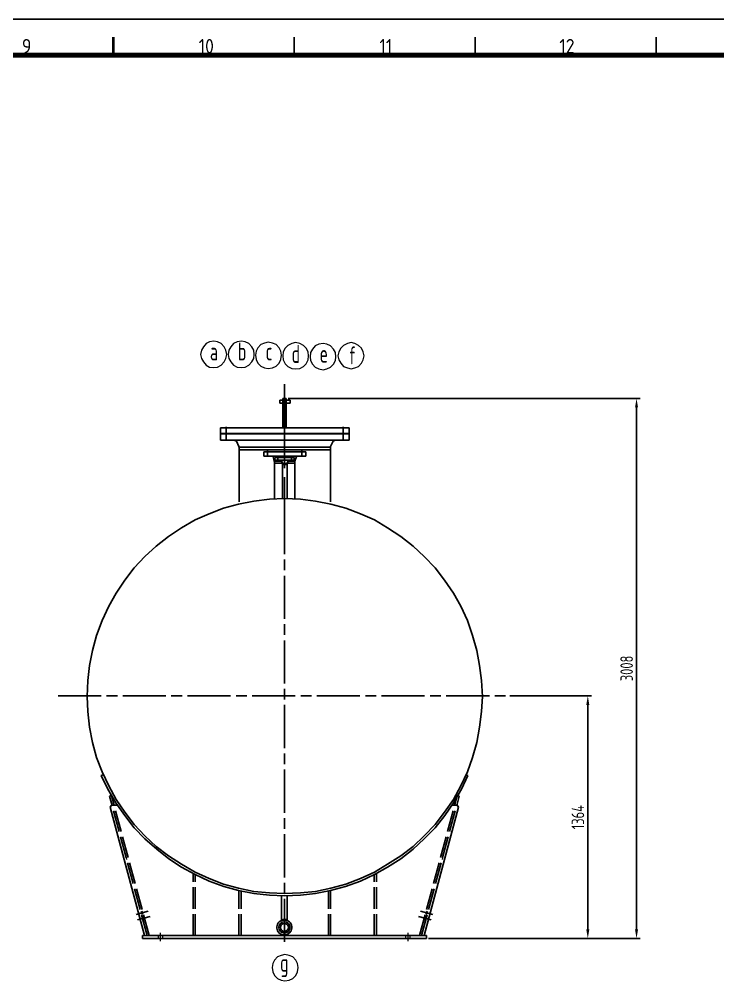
# Model space of a CAD drawing. Header units: millimetres. Extents: x 43627 to 71421, y -4964 to 6916.
# Drawn here: x 63645 to 67533, y 1561 to 6916 of the extents above; entities that cross this region are included whole.
import ezdxf
from ezdxf.enums import TextEntityAlignment as Align

# ---------------------------------------------------------------- set-up
doc = ezdxf.new("R2010")
doc.units = ezdxf.units.MM
doc.header["$LTSCALE"] = 20
doc.linetypes.add('AM_ISO02W050', pattern=[7.5, 6, -1.5])
doc.linetypes.add('AM_ISO08W050', pattern=[18, 12, -1.5, 3, -1.5])
doc.layers.add('AM_6', color=2, linetype='Continuous', lineweight=35)
doc.layers.add('AM_BOR', color=7, linetype='Continuous', lineweight=50)
for name, color, linetype in [('中心线', 1, 'AM_ISO08W050'), ('虚线', 2, 'AM_ISO02W050'), ('轮廓实线', 4, 'Continuous')]:
    doc.layers.add(name, color=color, linetype=linetype)
doc.styles.add('ACISOTS', font='ISOCP.SHX')
doc.styles.add('HZCF', font='isocp.shx', dxfattribs={"width": 0.8, "bigfont": 'sanctum.shx'})
doc.styles.get("Standard").update_dxf_attribs({"font": 'isocp.shx', "width": 0.707, "bigfont": 'hztxt.shx'})
doc.dimstyles.new('AM_GB_17$0', dxfattribs={"dimscale": 20, "dimtxt": 3.5, "dimasz": 2.5, "dimexe": 1, "dimexo": 0.5, "dimgap": 1, "dimtad": 1, "dimdsep": 46, "dimtxsty": 'HZCF', "dimcen": 0, "dimclrd": 7, "dimclre": 7, "dimclrt": 2, "dimadec": 0, "dimazin": 2, "dimtp": 0.1, "dimtm": 0.1, "dimtfac": 0.71, "dimtmove": 0, "dimatfit": 3, "dimfxl": 0, "dimlwd": -1, "dimlwe": -1, "dimarcsym": 0})

# ---------------------------------------------------------------- blocks, each defined once
blk = doc.blocks.new('SANCTUM_A1_H')
at = {"layer": 'AM_BOR', "color": 1, "lineweight": 25}
for p, q in [((0, 594), (841, 594)), ((528.75, 589), (528.75, 584)), ((579.12, 589), (579.12, 584)), ((629.5, 589), (629.5, 584))]:
    blk.add_line(p, q, dxfattribs=at)
at = {"layer": 'AM_BOR', "color": 2, "lineweight": 35}
blk.add_line((478.37, 589), (478.37, 584), dxfattribs=at)
at = {"layer": 'AM_BOR', "color": 130, "lineweight": 80}
blk.add_line((831, 584), (25, 584), dxfattribs=at)
at = {"layer": 'AM_BOR', "color": 1, "lineweight": 25, "style": 'ACISOTS'}
for s, p in [('9', (454.28, 586.5)), ('10', (504.27, 586.5)), ('11', (554.25, 586.5)), ('12', (604.64, 586.5))]:
    blk.add_text(s, height=4, dxfattribs=at).set_placement(p, align=Align.MIDDLE)
at = {"layer": 'AM_BOR', "color": 2, "style": 'HZCF', "width": 0.75}
blk.add_attdef('DWG-NO.{10}', text='', height=5, rotation=180, dxfattribs=at).set_placement((50, 580.5), align=Align.MIDDLE_CENTER)
blk = doc.blocks.new('*D46')
at = {"color": 7}
for p, q in [((66375.4, 3147.7), (66829.9, 3147.7)), ((66809.9, 1846.9), (66809.9, 3097.7)), ((65922.8, 1796.9), (66829.9, 1796.9))]:
    blk.add_line(p, q, dxfattribs=at)
for points in [[(66801.6, 3097.7), (66818.2, 3097.7), (66809.9, 3147.7)], [(66801.6, 1846.9), (66818.2, 1846.9), (66809.9, 1796.9)]]:
    blk.add_solid(points, dxfattribs=at)
at = {"layer": 'Defpoints', "color": 0}
for p in [(66365.4, 3147.7), (66809.9, 3147.7), (65912.8, 1796.9)]:
    blk.add_point(p, dxfattribs=at)
at = {"color": 2, "insert": (66754.9, 2472.3), "char_height": 70, "attachment_point": 5, "rotation": 90, "style": 'HZCF'}
blk.add_mtext('1364', dxfattribs=at)
blk = doc.blocks.new('*D68')
at = {"color": 7}
for p, q in [((65141.6, 4804.6), (67101.1, 4804.6)), ((67081.1, 4754.6), (67081.1, 1846.9)), ((65922.8, 1796.9), (67101.1, 1796.9))]:
    blk.add_line(p, q, dxfattribs=at)
for points in [[(67072.8, 4754.6), (67089.5, 4754.6), (67081.1, 4804.6)], [(67072.8, 1846.9), (67089.5, 1846.9), (67081.1, 1796.9)]]:
    blk.add_solid(points, dxfattribs=at)
at = {"layer": 'Defpoints', "color": 0}
for p in [(65131.6, 4804.6), (65912.8, 1796.9), (67081.1, 1796.9)]:
    blk.add_point(p, dxfattribs=at)
at = {"color": 2, "insert": (67026.1, 3300.7), "char_height": 70, "attachment_point": 5, "rotation": 90, "style": 'HZCF'}
blk.add_mtext('3008', dxfattribs=at)

msp = doc.modelspace()

# ---------------------------------------------------------------- linework, layer by layer
msp.add_line((65912.836, 1796.856), (65912.836, 1812.533))
at = {"color": 0, "lineweight": 5}
for points in [[(64801.348, 5049.988), (64796.122, 5073.503), (64785.671, 5091.793), (64769.994, 5110.083), (64749.091, 5120.534), (64728.189, 5123.147), (64704.673, 5120.534), (64686.384, 5110.083), (64670.707, 5091.793), (64660.255, 5073.503), (64655.03, 5049.988), (64660.255, 5026.472), (64670.707, 5008.182), (64686.384, 4989.893), (64704.673, 4979.441), (64728.189, 4976.828), (64749.091, 4979.441), (64769.994, 4989.893), (64785.671, 5008.182), (64796.122, 5026.472), (64801.348, 5049.988), (64801.348, 5049.988)], [(64952.892, 5049.988), (64950.279, 5073.503), (64939.828, 5091.793), (64924.151, 5110.083), (64903.248, 5120.534), (64882.346, 5123.147), (64858.83, 5120.534), (64837.927, 5110.083), (64822.25, 5091.793), (64811.799, 5073.503), (64809.186, 5049.988), (64811.799, 5026.472), (64822.25, 5008.182), (64837.927, 4989.893), (64858.83, 4979.441), (64882.346, 4976.828), (64903.248, 4979.441), (64924.151, 4989.893), (64939.828, 5008.182), (64950.279, 5026.472), (64952.892, 5049.988), (64952.892, 5049.988)], [(65104.436, 5044.762), (65101.823, 5068.277), (65091.372, 5086.567), (65075.695, 5104.857), (65054.792, 5112.695), (65031.277, 5117.921), (65010.374, 5112.695), (64989.471, 5104.857), (64973.794, 5086.567), (64963.343, 5068.277), (64960.73, 5044.762), (64963.343, 5021.247), (64973.794, 5000.344), (64989.471, 4984.667), (65010.374, 4974.216), (65031.277, 4971.603), (65054.792, 4974.216), (65075.695, 4984.667), (65091.372, 5000.344), (65101.823, 5021.247), (65104.436, 5044.762), (65104.436, 5044.762)], [(65255.98, 5042.149), (65253.367, 5063.052), (65242.916, 5083.954), (65227.239, 5099.631), (65206.336, 5110.083), (65182.821, 5115.308), (65161.918, 5110.083), (65141.015, 5099.631), (65125.338, 5083.954), (65114.887, 5063.052), (65112.274, 5042.149), (65114.887, 5018.634), (65125.338, 4997.731), (65141.015, 4982.054), (65161.918, 4971.603), (65182.821, 4968.99), (65206.336, 4971.603), (65227.239, 4982.054), (65242.916, 4997.731), (65253.367, 5018.634), (65255.98, 5042.149), (65255.98, 5042.149)], [(65407.524, 5036.923), (65404.911, 5060.439), (65394.46, 5078.729), (65378.783, 5097.018), (65357.88, 5107.47), (65336.977, 5110.083), (65313.462, 5107.47), (65292.559, 5097.018), (65276.882, 5078.729), (65266.431, 5060.439), (65263.818, 5036.923), (65266.431, 5016.021), (65276.882, 4995.118), (65292.559, 4979.441), (65313.462, 4968.99), (65336.977, 4963.764), (65357.88, 4968.99), (65378.783, 4979.441), (65394.46, 4995.118), (65404.911, 5016.021), (65407.524, 5036.923), (65407.524, 5036.923)], [(65565.816, 5042.135), (65560.59, 5063.037), (65550.139, 5083.94), (65534.462, 5099.617), (65513.56, 5110.068), (65492.657, 5115.294), (65471.754, 5110.068), (65450.852, 5099.617), (65435.175, 5083.94), (65424.723, 5063.037), (65419.498, 5042.135), (65424.723, 5018.619), (65435.175, 5000.329), (65450.852, 4982.04), (65471.754, 4974.201), (65492.657, 4968.975), (65513.56, 4974.201), (65534.462, 4982.04), (65550.139, 5000.329), (65560.59, 5018.619), (65565.816, 5042.135), (65565.816, 5042.135)], [(65197.149, 1634.246), (65194.536, 1657.761), (65184.084, 1676.051), (65168.408, 1694.341), (65147.505, 1702.179), (65123.989, 1707.405), (65103.087, 1702.179), (65082.184, 1694.341), (65066.507, 1676.051), (65056.056, 1657.761), (65053.443, 1634.246), (65056.056, 1610.731), (65066.507, 1589.828), (65082.184, 1574.151), (65103.087, 1563.7), (65123.989, 1561.087), (65147.505, 1563.7), (65168.408, 1574.151), (65184.084, 1589.828), (65194.536, 1610.731), (65197.149, 1634.246), (65197.149, 1634.246)]]:
    msp.add_lwpolyline(points, dxfattribs=at)
for points in [[(64232.788, 2275.003), (64232.788, 2275.003), (64243.239, 2235.811), (64243.239, 2235.811)], [(66009.51, 2275.003), (66009.51, 2275.003), (65999.059, 2235.811), (65999.059, 2235.811)], [(64431.363, 1781.179), (64431.363, 1781.179), (64431.363, 1828.21), (64431.363, 1828.21)], [(65810.935, 1781.179), (65810.935, 1781.179), (65810.935, 1828.21), (65810.935, 1828.21)], [(64420.912, 1796.856), (64420.912, 1796.856), (64420.912, 1812.533), (64420.912, 1812.533)], [(64444.427, 1796.856), (64444.427, 1796.856), (64444.427, 1812.533), (64444.427, 1812.533)], [(65797.871, 1796.856), (65797.871, 1796.856), (65797.871, 1812.533), (65797.871, 1812.533)], [(65821.387, 1796.856), (65821.387, 1796.856), (65821.387, 1812.533), (65821.387, 1812.533)]]:
    msp.add_open_spline(points, degree=3, dxfattribs=at)
at = {"layer": '中心线'}
for p, q in [((65121.149, 1777.024), (65121.149, 4169.302)), ((63861.915, 3147.687), (66365.369, 3147.687))]:
    msp.add_line(p, q, dxfattribs=at)
for points in [[(65121.149, 4788.899), (65121.149, 4856.832)], [(65121.149, 4509.326), (65121.149, 4577.26)]]:
    msp.add_lwpolyline(points, dxfattribs=at)
for points in [[(65121.149, 4882.96), (65121.149, 4882.96), (65121.149, 4822.865), (65121.149, 4822.865)], [(65121.149, 4788.899), (65121.149, 4788.899), (65121.149, 4728.804), (65121.149, 4728.804)], [(65121.149, 4770.609), (65121.149, 4770.609), (65121.149, 4773.222), (65121.149, 4773.222)], [(65121.149, 4694.837), (65121.149, 4694.837), (65121.149, 4754.932), (65121.149, 4754.932)], [(65121.149, 4694.837), (65121.149, 4694.837), (65121.149, 4634.742), (65121.149, 4634.742)], [(65121.149, 4676.547), (65121.149, 4676.547), (65121.149, 4679.16), (65121.149, 4679.16)], [(65121.149, 4600.775), (65121.149, 4600.775), (65121.149, 4663.483), (65121.149, 4663.483)], [(64797.159, 4645.549), (64797.159, 4645.549), (64797.159, 4603.744), (64797.159, 4603.744)], [(64797.159, 4569.777), (64797.159, 4569.777), (64797.159, 4611.583), (64797.159, 4611.583)], [(65447.752, 4645.549), (65447.752, 4645.549), (65447.752, 4603.744), (65447.752, 4603.744)], [(65447.752, 4569.777), (65447.752, 4569.777), (65447.752, 4611.583), (65447.752, 4611.583)], [(65121.149, 4600.775), (65121.149, 4600.775), (65121.149, 4543.293), (65121.149, 4543.293)], [(65027.087, 4480.585), (65027.087, 4480.585), (65027.087, 4511.939), (65027.087, 4511.939)], [(65121.149, 4506.713), (65121.149, 4506.713), (65121.149, 4449.231), (65121.149, 4449.231)], [(65217.824, 4480.585), (65217.824, 4480.585), (65217.824, 4511.939), (65217.824, 4511.939)], [(65084.57, 4454.457), (65084.57, 4454.457), (65084.57, 4480.585), (65084.57, 4480.585)], [(65121.149, 4491.036), (65121.149, 4491.036), (65121.149, 4496.262), (65121.149, 4496.262)], [(65121.149, 4415.264), (65121.149, 4415.264), (65121.149, 4475.359), (65121.149, 4475.359)], [(65160.342, 4454.457), (65160.342, 4454.457), (65160.342, 4480.585), (65160.342, 4480.585)], [(65121.149, 4365.264), (65121.149, 4365.264), (65121.149, 4305.169), (65121.149, 4305.169)], [(65121.149, 4271.203), (65121.149, 4271.203), (65121.149, 4331.298), (65121.149, 4331.298)], [(65121.149, 4273.815), (65121.149, 4273.815), (65121.149, 4331.298), (65121.149, 4331.298)], [(65121.149, 4271.203), (65121.149, 4271.203), (65121.149, 4211.108), (65121.149, 4211.108)], [(65121.149, 4252.913), (65121.149, 4252.913), (65121.149, 4258.138), (65121.149, 4258.138)], [(65121.149, 4252.913), (65121.149, 4252.913), (65121.149, 4255.526), (65121.149, 4255.526)], [(65121.149, 4171.915), (65121.149, 4171.915), (65121.149, 4239.849), (65121.149, 4239.849)], [(65121.149, 4169.302), (65121.149, 4169.302), (65121.149, 4237.236), (65121.149, 4237.236)], [(64295.496, 1930.11), (64295.496, 1930.11), (64363.429, 1948.4), (64363.429, 1948.4)], [(65946.802, 1930.11), (65946.802, 1930.11), (65878.869, 1948.4), (65878.869, 1948.4)], [(64303.334, 1901.369), (64303.334, 1901.369), (64373.881, 1919.659), (64373.881, 1919.659)], [(65938.964, 1901.369), (65938.964, 1901.369), (65868.418, 1919.659), (65868.418, 1919.659)]]:
    msp.add_open_spline(points, degree=3, dxfattribs=at)
at = {"layer": '虚线'}
for p, q in [((64159.011, 2593.132), (64147.457, 2589.865)), ((64358.204, 1812.533), (64147.457, 2589.865)), ((64368.655, 1812.533), (64159.011, 2593.132)), ((65873.643, 1812.533), (66083.288, 2593.132)), ((65884.095, 1812.533), (66094.841, 2589.865)), ((66083.288, 2593.132), (66094.841, 2589.865)), ((64614.261, 1812.533), (64614.261, 2157.966)), ((64624.712, 1812.533), (64624.712, 2152.2)), ((65620.199, 1812.533), (65620.199, 2150.981)), ((65633.263, 1812.533), (65633.263, 2158.172)), ((64867.705, 1812.533), (64867.705, 2062.889)), ((64880.769, 1812.533), (64880.769, 2060.514)), ((65366.755, 1812.533), (65366.755, 2061.404)), ((65377.206, 1812.533), (65377.206, 2063.364)), ((64322.725, 1943.394), (64332.784, 1946.096)), ((64325.725, 1932.331), (64335.757, 1935.025)), ((65916.574, 1932.331), (65906.541, 1935.025)), ((65919.573, 1943.394), (65909.514, 1946.096)), ((64330.264, 1915.588), (64340.257, 1918.272)), ((64333.78, 1902.025), (64343.818, 1904.534)), ((65908.518, 1902.025), (65898.48, 1904.534)), ((65912.034, 1915.588), (65902.041, 1918.272))]:
    msp.add_line(p, q, dxfattribs=at)
at = {"layer": '轮廓实线'}
for p, q in [((65095.021, 4778.447), (65095.021, 4794.124)), ((65095.021, 4794.124), (65152.503, 4794.124)), ((65152.503, 4778.447), (65095.021, 4778.447)), ((65131.6, 4804.575), (65113.311, 4804.575)), ((65113.311, 4804.575), (65113.311, 4640.324)), ((65131.6, 4640.324), (65131.6, 4804.575)), ((65152.503, 4794.124), (65152.503, 4778.447)), ((65105.149, 1897.384), (65105.149, 2035.123)), ((65137.149, 1897.384), (65137.149, 2035.094))]:
    msp.add_line(p, q, dxfattribs=at)
for points in [[(64818.061, 4606.357), (64818.061, 4608.97), (65426.85, 4608.97)], [(64818.061, 4608.97), (64818.061, 4608.97), (65426.85, 4608.97)], [(64854.641, 4567.165), (64841.577, 4572.39)], [(64870.318, 4530.585), (64867.705, 4535.811), (64854.641, 4567.165)], [(65377.206, 4535.811), (65392.883, 4567.165), (65403.334, 4572.39)], [(65045.377, 4506.713), (65045.377, 4506.713), (65199.534, 4506.713)], [(65377.206, 4229.397), (65377.206, 4430.585), (65377.206, 4535.811)], [(65058.441, 4480.585), (65055.828, 4483.198), (65053.216, 4483.198)], [(65066.28, 4454.457), (65063.667, 4454.457), (65058.441, 4480.585)], [(65095.021, 4475.359), (65095.021, 4475.359), (65152.503, 4475.359)], [(65105.472, 4457.07), (65102.859, 4459.682), (65100.247, 4459.682)], [(65110.698, 4441.393), (65110.698, 4444.005), (65105.472, 4457.07)], [(65142.052, 4454.457), (65178.631, 4454.457), (65189.083, 4480.585)], [(65147.277, 4459.682), (65142.052, 4459.682), (65142.052, 4457.07)], [(65178.631, 4444.005), (65178.631, 4454.457)], [(65194.308, 4483.198), (65189.083, 4483.198), (65189.083, 4480.585)], [(65178.631, 4444.005), (65136.826, 4444.005)], [(65136.826, 4247.687), (65136.826, 4444.005)], [(66223.762, 3145.074), (66218.536, 3233.91), (66208.085, 3317.521), (66192.408, 3401.131), (66168.893, 3484.742), (66140.152, 3568.352), (66103.572, 3646.737), (66061.767, 3719.896), (66012.123, 3793.055), (65959.866, 3860.989), (65899.771, 3923.697), (65837.064, 3981.179), (65769.13, 4036.048), (65695.971, 4083.079), (65622.812, 4127.497), (65544.427, 4161.464), (65463.429, 4192.818), (65379.819, 4216.333), (65293.596, 4232.01), (65209.985, 4242.461), (65121.149, 4247.687), (65037.539, 4242.461), (64951.315, 4232.01), (64865.092, 4216.333), (64781.482, 4192.818), (64703.097, 4161.464), (64624.712, 4127.497), (64548.94, 4083.079), (64475.781, 4036.048), (64407.847, 3981.179), (64345.14, 3923.697), (64285.045, 3860.989), (64232.788, 3793.055), (64185.757, 3719.896), (64143.952, 3646.737), (64107.372, 3568.352), (64076.019, 3484.742), (64052.503, 3401.131), (64036.826, 3317.521), (64026.375, 3233.91), (64023.762, 3145.074), (64026.375, 3061.464), (64036.826, 2972.628), (64052.503, 2889.017), (64076.019, 2805.407), (64107.372, 2724.409), (64143.952, 2646.024), (64185.757, 2570.252), (64232.788, 2499.706), (64285.045, 2431.773), (64345.14, 2369.065), (64407.847, 2308.97), (64475.781, 2256.713), (64548.94, 2209.682), (64624.712, 2165.264), (64703.097, 2131.298), (64781.482, 2099.944), (64865.092, 2076.428), (64951.315, 2058.138), (65037.539, 2050.3), (65121.149, 2047.687), (65209.985, 2050.3), (65293.596, 2058.138), (65379.819, 2076.428), (65463.429, 2099.944), (65544.427, 2131.298), (65622.812, 2165.264), (65695.971, 2209.682), (65769.13, 2256.713), (65837.064, 2308.97), (65899.771, 2369.065), (65959.866, 2431.773), (66012.123, 2499.706), (66061.767, 2570.252), (66103.572, 2646.024), (66140.152, 2724.409), (66168.893, 2805.407), (66192.408, 2889.017), (66208.085, 2972.628), (66218.536, 3061.464), (66223.762, 3145.074), (66223.762, 3145.074)], [(64112.598, 2708.732), (64102.147, 2703.507), (64138.726, 2627.735), (64183.144, 2551.963), (64232.788, 2481.416), (64285.045, 2413.483), (64345.14, 2350.775), (64410.46, 2293.293), (64478.394, 2241.036), (64548.94, 2194.005), (64624.712, 2152.2), (64703.097, 2115.621), (64784.095, 2086.88), (64865.092, 2063.364), (64951.315, 2047.687), (65037.539, 2037.236), (65121.149, 2034.623), (65209.985, 2037.236), (65293.596, 2047.687), (65377.206, 2063.364), (65460.817, 2086.88), (65544.427, 2115.621), (65622.812, 2152.2), (65695.971, 2194.005), (65769.13, 2241.036), (65837.064, 2293.293), (65899.771, 2350.775), (65959.866, 2413.483), (66014.736, 2481.416), (66061.767, 2551.963), (66106.185, 2627.735), (66142.764, 2703.507)], [(64159.629, 2538.899), (64190.983, 2538.899)], [(66082.669, 2538.899), (66053.057, 2538.899)], [(64332.076, 1796.856), (64332.076, 1812.533), (65912.836, 1812.533)]]:
    msp.add_lwpolyline(points, dxfattribs=at)
msp.add_lwpolyline([(65112.589, 1902.891), (65129.28, 1902.891), (65129.28, 1898.167), (65112.589, 1898.167)], close=True, dxfattribs=at)
for radius in [31.579, 22.184]:
    msp.add_circle((65121.149, 1858.437), radius, dxfattribs=at)
msp.add_arc((65121.149, 1858.437), 42.105, 101.730832, 78.865457, dxfattribs=at)
for points in [[(65121.149, 4807.188), (65121.149, 4807.188), (65121.149, 4804.575), (65121.149, 4804.575)], [(65121.149, 4713.127), (65121.149, 4713.127), (65121.149, 4710.514), (65121.149, 4710.514)], [(64765.805, 4640.324), (64765.805, 4640.324), (64765.805, 4608.97), (64765.805, 4608.97)], [(65481.719, 4640.324), (65481.719, 4640.324), (64765.805, 4640.324), (64765.805, 4640.324)], [(65481.719, 4608.97), (65481.719, 4608.97), (64765.805, 4608.97), (64765.805, 4608.97)], [(64765.805, 4572.39), (64765.805, 4572.39), (64765.805, 4606.357), (64765.805, 4606.357)], [(65481.719, 4606.357), (65481.719, 4606.357), (64765.805, 4606.357), (64765.805, 4606.357)], [(65121.149, 4621.678), (65121.149, 4621.678), (65121.149, 4616.452), (65121.149, 4616.452)], [(65426.85, 4606.357), (65426.85, 4606.357), (65426.85, 4608.97), (65426.85, 4608.97)], [(65426.85, 4608.97), (65426.85, 4608.97), (65426.85, 4608.97), (65426.85, 4608.97)], [(65481.719, 4640.324), (65481.719, 4640.324), (65481.719, 4608.97), (65481.719, 4608.97)], [(65481.719, 4572.39), (65481.719, 4572.39), (65481.719, 4606.357), (65481.719, 4606.357)], [(65481.719, 4572.39), (65481.719, 4572.39), (64765.805, 4572.39), (64765.805, 4572.39)], [(65121.149, 4506.713), (65121.149, 4506.713), (65121.149, 4569.421), (65121.149, 4569.421)], [(65377.206, 4533.198), (65377.206, 4533.198), (64870.318, 4533.198), (64870.318, 4533.198)], [(64870.318, 4229.397), (64870.318, 4229.397), (64870.318, 4530.585), (64870.318, 4530.585)], [(65183.857, 4517.521), (65183.857, 4517.521), (64870.318, 4517.521), (64870.318, 4517.521)], [(65006.185, 4483.198), (65006.185, 4483.198), (65006.185, 4506.713), (65006.185, 4506.713)], [(65241.339, 4506.713), (65241.339, 4506.713), (65006.185, 4506.713), (65006.185, 4506.713)], [(65121.149, 4527.616), (65121.149, 4527.616), (65121.149, 4522.39), (65121.149, 4522.39)], [(65377.206, 4517.521), (65377.206, 4517.521), (65183.857, 4517.521), (65183.857, 4517.521)], [(65199.534, 4506.713), (65199.534, 4506.713), (65199.534, 4506.713), (65199.534, 4506.713)], [(65241.339, 4483.198), (65241.339, 4483.198), (65241.339, 4506.713), (65241.339, 4506.713)], [(65241.339, 4483.198), (65241.339, 4483.198), (65006.185, 4483.198), (65006.185, 4483.198)], [(65066.28, 4444.005), (65066.28, 4444.005), (65066.28, 4454.457), (65066.28, 4454.457)], [(65105.472, 4454.457), (65105.472, 4454.457), (65066.28, 4454.457), (65066.28, 4454.457)], [(65068.893, 4459.682), (65068.893, 4459.682), (65068.893, 4475.359), (65068.893, 4475.359)], [(65176.019, 4475.359), (65176.019, 4475.359), (65068.893, 4475.359), (65068.893, 4475.359)], [(65176.019, 4459.682), (65176.019, 4459.682), (65068.893, 4459.682), (65068.893, 4459.682)], [(65121.149, 4491.036), (65121.149, 4491.036), (65121.149, 4493.649), (65121.149, 4493.649)], [(65121.149, 4415.264), (65121.149, 4415.264), (65121.149, 4475.359), (65121.149, 4475.359)], [(65136.826, 4444.005), (65136.826, 4444.005), (65142.052, 4457.07), (65142.052, 4457.07)], [(65152.503, 4475.359), (65152.503, 4475.359), (65152.503, 4475.359), (65152.503, 4475.359)], [(65176.019, 4459.682), (65176.019, 4459.682), (65176.019, 4475.359), (65176.019, 4475.359)], [(65066.28, 4444.005), (65066.28, 4444.005), (65066.28, 4247.687), (65066.28, 4247.687)], [(65110.698, 4444.005), (65110.698, 4444.005), (65066.28, 4444.005), (65066.28, 4444.005)], [(65136.826, 4441.393), (65136.826, 4441.393), (65110.698, 4441.393), (65110.698, 4441.393)], [(65110.698, 4247.687), (65110.698, 4247.687), (65110.698, 4441.393), (65110.698, 4441.393)], [(65136.826, 4436.167), (65136.826, 4436.167), (65110.698, 4436.167), (65110.698, 4436.167)], [(65121.149, 4433.554), (65121.149, 4433.554), (65121.149, 4428.328), (65121.149, 4428.328)], [(65178.631, 4444.005), (65178.631, 4444.005), (65178.631, 4247.687), (65178.631, 4247.687)], [(65121.149, 4289.492), (65121.149, 4289.492), (65121.149, 4286.88), (65121.149, 4286.88)], [(65121.149, 4195.431), (65121.149, 4195.431), (65121.149, 4192.818), (65121.149, 4192.818)], [(66132.313, 2708.732), (66132.313, 2708.732), (66142.764, 2703.507), (66142.764, 2703.507)], [(64151.79, 2528.447), (64151.79, 2528.447), (64159.629, 2538.899), (64159.629, 2538.899)], [(64151.79, 2528.447), (64151.79, 2528.447), (64342.527, 1812.533), (64342.527, 1812.533)], [(66090.508, 2528.447), (66090.508, 2528.447), (65899.771, 1812.533), (65899.771, 1812.533)], [(66090.508, 2528.447), (66090.508, 2528.447), (66082.669, 2538.899), (66082.669, 2538.899)], [(65912.836, 1796.856), (65912.836, 1796.856), (64332.076, 1796.856), (64332.076, 1796.856)]]:
    msp.add_open_spline(points, degree=3, dxfattribs=at)

# ---------------------------------------------------------------- block references
at = {"lineweight": 0, "xscale": 20, "yscale": 20, "zscale": 20}
msp.add_blockref('SANCTUM_A1_H', (54600.959, -4963.612), dxfattribs=at)

# ---------------------------------------------------------------- texts
at = {"layer": 'AM_6', "char_height": 100, "width": 98.76063, "attachment_point": 1}
for s, insert in [('b', (64862.667, 5115.968)), ('d', (65161.495, 5102.12)), ('f', (65479.38, 5094.33)), ('a', (64706.756, 5115.968)), ('c', (65016.845, 5115.968)), ('e', (65317.406, 5103.851)), ('g', (65097.088, 1711.39))]:
    msp.add_mtext(s, dxfattribs=dict(at, insert=insert))

# ---------------------------------------------------------------- dimensions: what is measured, and where the dimension line sits
dim = msp.add_linear_dim(base=(67081.12, 1796.856), p1=(65131.6, 4804.575), p2=(65912.836, 1796.856), angle=90, dimstyle='AM_GB_17$0', override={"dimdec": 0})
dim.commit()
dim.dimension.update_dxf_attribs({"geometry": '*D68', "text_midpoint": (67026.12, 3300.716)})
dim = msp.add_linear_dim(base=(66809.899, 3147.687), p1=(65912.836, 1796.856), p2=(66365.369, 3147.687), angle=90, text='1364', dimstyle='AM_GB_17$0')
dim.commit()
dim.dimension.update_dxf_attribs({"geometry": '*D46', "text_midpoint": (66754.899, 2472.271)})

doc.saveas('drawing.dxf')
